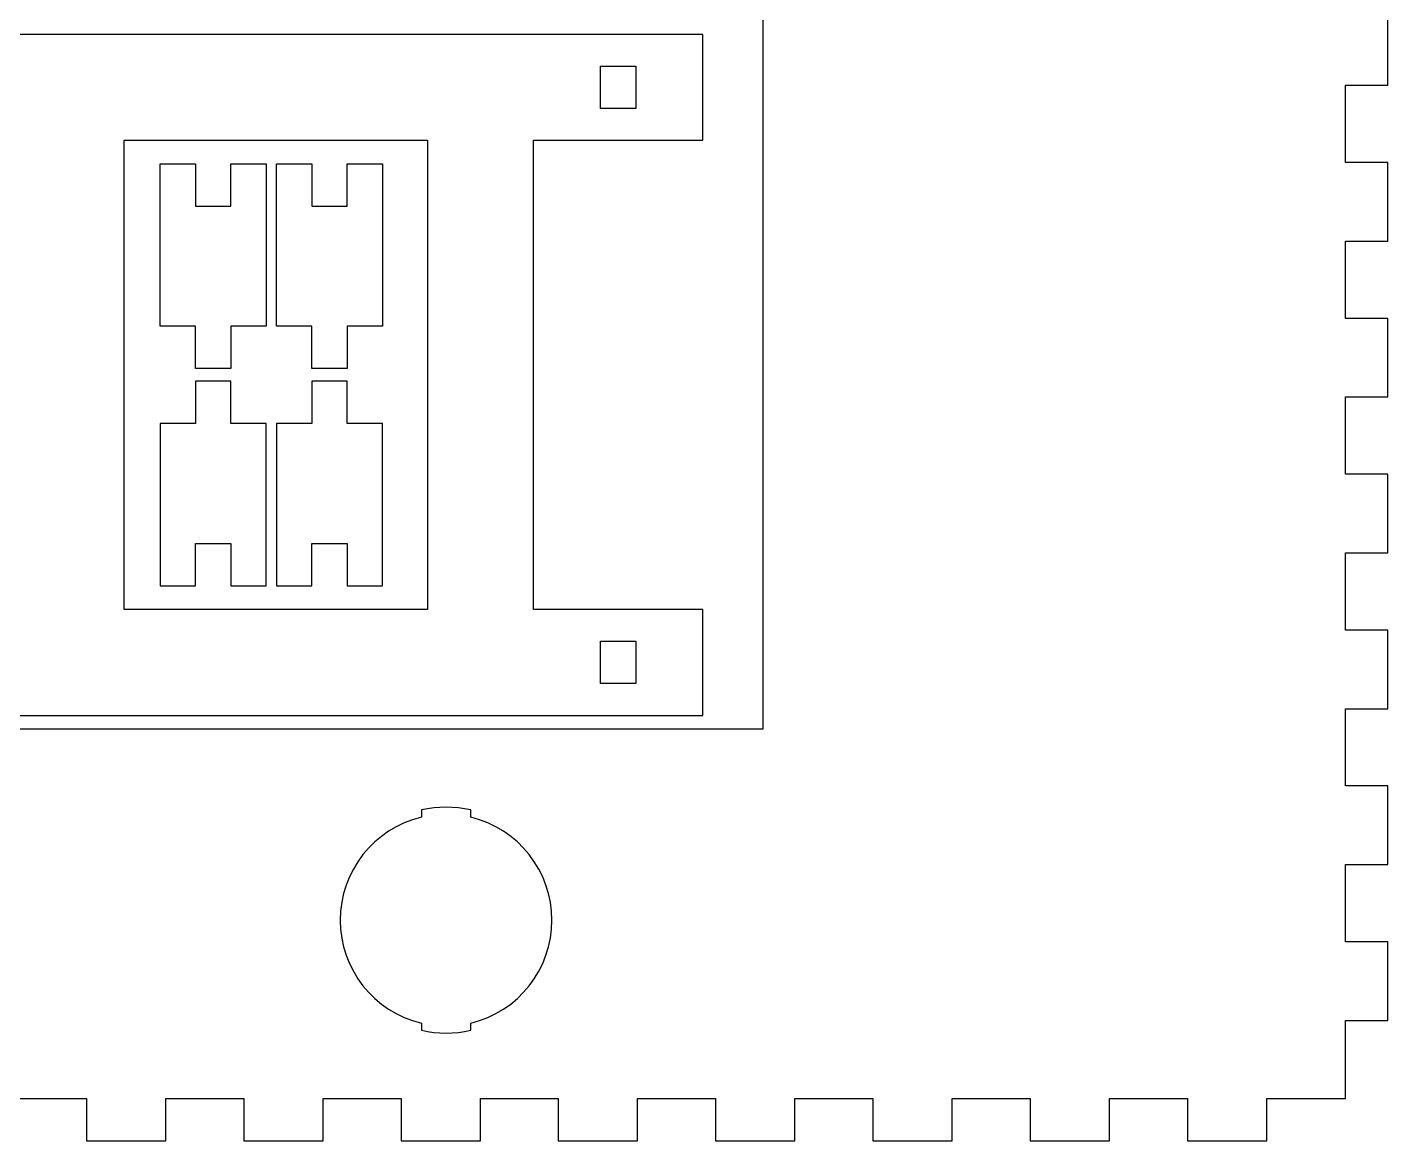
# Model space of a CAD drawing. Header units: millimetres. Extents: x 0 to 1137, y 0 to 1211.
# Drawn here: x 445.1 to 637.9, y 221.4 to 379.2 of the extents above; entities that cross this region are included whole.
import ezdxf

# ---------------------------------------------------------------- set-up
doc = ezdxf.new("R2010")
doc.units = ezdxf.units.MM
doc.layers.add('decoupe', color=7, linetype='Continuous')

msp = doc.modelspace()

# ---------------------------------------------------------------- linework, layer by layer
at = {"layer": 'decoupe', "elevation": 6}
msp.add_lwpolyline([(324.36, 406.74), (549.36, 406.74), (549.36, 279.74), (324.36, 279.74)], close=True, dxfattribs=at)
at = {"layer": 'decoupe'}
for points in [[(442.48, 227.44), (453.52, 227.44), (453.52, 221.44), (464.77, 221.44), (464.77, 227.44), (475.81, 227.44), (475.81, 221.44), (487.05, 221.44), (487.05, 227.44), (498.1, 227.44), (498.1, 221.44), (509.34, 221.44), (509.34, 227.44), (520.38, 227.44), (520.38, 221.44), (531.62, 221.44), (531.62, 227.44), (542.67, 227.44), (542.67, 221.44), (553.91, 221.44), (553.91, 227.44), (564.95, 227.44), (564.95, 221.44), (576.2, 221.44), (576.2, 227.44), (587.24, 227.44), (587.24, 221.44), (598.48, 221.44), (598.48, 227.44), (609.52, 227.44), (609.52, 221.44), (620.77, 221.44), (620.77, 227.44), (631.91, 227.44), (631.91, 238.48), (637.91, 238.48), (637.91, 249.63), (631.91, 249.63), (631.91, 260.57), (637.91, 260.57), (637.91, 271.71), (631.91, 271.71), (631.91, 282.66), (637.91, 282.66), (637.91, 293.8), (631.91, 293.8), (631.91, 304.74), (637.91, 304.74), (637.91, 315.89), (631.91, 315.89), (631.91, 326.83), (637.91, 326.83), (637.91, 337.97), (631.91, 337.97), (631.91, 348.92), (637.91, 348.92), (637.91, 360.06), (631.91, 360.06), (631.91, 371), (637.91, 371), (637.91, 382.15)], [(368.37, 281.71), (540.87, 281.71), (540.87, 296.71), (516.87, 296.71), (516.87, 363.21), (540.87, 363.21), (540.87, 378.21), (368.37, 378.21)], [(531.37, 373.71), (531.37, 367.71), (526.37, 367.71), (526.37, 373.71), (531.37, 373.71)], [(531.37, 292.21), (531.37, 286.21), (526.37, 286.21), (526.37, 292.21), (531.37, 292.21)]]:
    msp.add_lwpolyline(points, dxfattribs=at)
for points in [[(501.87, 296.71), (458.87, 296.71), (458.87, 363.21), (501.87, 363.21)], [(478.99, 336.86), (478.99, 336.86), (473.99, 336.86), (473.99, 330.86), (468.99, 330.86), (468.99, 336.86), (463.99, 336.86), (463.99, 336.86), (463.99, 336.86), (463.99, 353.86), (463.99, 359.86), (468.99, 359.86), (468.99, 353.86), (473.99, 353.86), (473.99, 359.86), (478.99, 359.86), (478.99, 353.86), (478.99, 336.86)], [(495.47, 336.86), (495.47, 336.86), (490.47, 336.86), (490.47, 330.86), (485.47, 330.86), (485.47, 336.86), (480.47, 336.86), (480.47, 336.86), (480.47, 336.86), (480.47, 353.86), (480.47, 359.86), (485.47, 359.86), (485.47, 353.86), (490.47, 353.86), (490.47, 359.86), (495.47, 359.86), (495.47, 353.86), (495.47, 336.86)], [(478.99, 323.05), (478.99, 323.05), (473.99, 323.05), (473.99, 329.05), (468.99, 329.05), (468.99, 323.05), (463.99, 323.05), (463.99, 323.05), (463.99, 323.05), (463.99, 306.05), (463.99, 300.05), (468.99, 300.05), (468.99, 306.05), (473.99, 306.05), (473.99, 300.05), (478.99, 300.05), (478.99, 306.05), (478.99, 323.05)], [(495.47, 323.05), (495.47, 323.05), (490.47, 323.05), (490.47, 329.05), (485.47, 329.05), (485.47, 323.05), (480.47, 323.05), (480.47, 323.05), (480.47, 323.05), (480.47, 306.05), (480.47, 300.05), (485.47, 300.05), (485.47, 306.05), (490.47, 306.05), (490.47, 300.05), (495.47, 300.05), (495.47, 306.05), (495.47, 323.05)]]:
    msp.add_lwpolyline(points, close=True, dxfattribs=at)
msp.add_lwpolyline([(507.98, 238.11, 0.78843), (507.98, 267.28), (507.98, 268.31, 0.110716), (500.98, 268.31), (500.98, 267.28, 0.78843), (500.98, 238.11), (500.98, 237.09, 0.110716), (507.98, 237.09)], format="xyb", close=True, dxfattribs=at)

doc.saveas('drawing.dxf')
